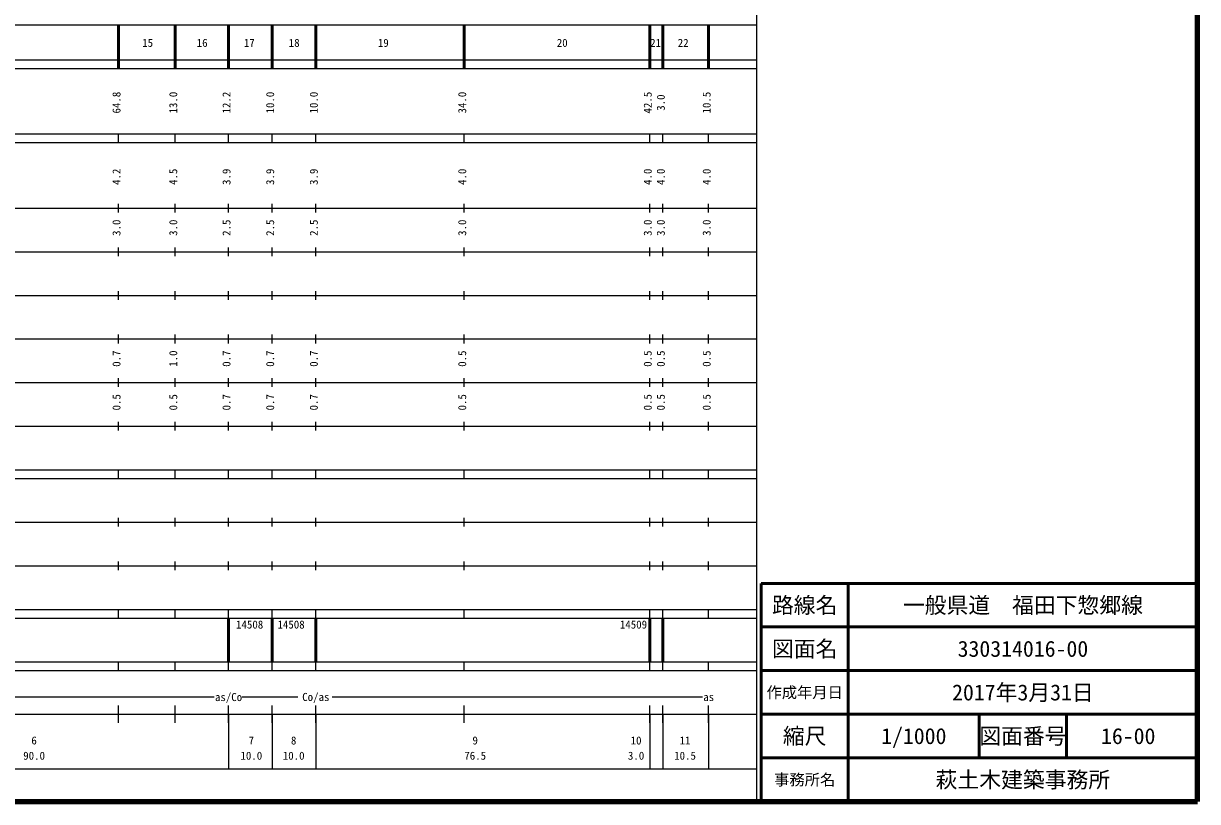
# Model space of a CAD drawing. Units: millimetres on the paper, enlarged 1000 times. Extents: x 40000 to 680000, y 20000 to 380000.
# Drawn here: x 411025 to 680000, y 20000 to 198311 of the extents above; entities that cross this region are included whole.
import ezdxf
from ezdxf.enums import TextEntityAlignment as Align

# ---------------------------------------------------------------- set-up
doc = ezdxf.new("R2010")
doc.units = ezdxf.units.MM
doc.header["$LTSCALE"] = 1000
for name, color, linetype, lineweight in [('M-TTL', 2, 'Continuous', 140), ('M-TTL-BAND', 7, 'Continuous', 25), ('M-TTL-FRAM', 2, 'Continuous', 50), ('M-TTL-LINE', 7, 'Continuous', 50)]:
    doc.layers.add(name, color=color, linetype=linetype, lineweight=lineweight)
doc.layers.add('M-TTL-TXT', color=7, linetype='Continuous')
doc.styles.add('ＭＳ ゴシック', font='')
doc.styles.get('ＭＳ ゴシック').set_extended_font_data('MS Gothic')

msp = doc.modelspace()

# ---------------------------------------------------------------- linework, layer by layer
at = {"layer": 'M-TTL'}
for p, q in [((680000, 20000), (680000, 380000)), ((40000, 20000), (680000, 20000))]:
    msp.add_line(p, q, dxfattribs=at)
at = {"layer": 'M-TTL-BAND'}
for p, q in [((579000, 20000), (579000, 370000)), ((68000, 198000), (579000, 198000)), ((40000, 190000), (579000, 190000)), ((40000, 188000), (579000, 188000)), ((40000, 173000), (579000, 173000)), ((432800, 171000), (432800, 173000)), ((445800, 171000), (445800, 173000)), ((458000, 171000), (458000, 173000)), ((468000, 171000), (468000, 173000)), ((478000, 171000), (478000, 173000)), ((512000, 171000), (512000, 173000)), ((554500, 171000), (554500, 173000)), ((557500, 171000), (557500, 173000)), ((568000, 171000), (568000, 173000)), ((40000, 171000), (579000, 171000)), ((432800, 155000), (432800, 157000)), ((445800, 155000), (445800, 157000)), ((458000, 155000), (458000, 157000)), ((468000, 155000), (468000, 157000)), ((478000, 155000), (478000, 157000)), ((512000, 155000), (512000, 157000)), ((554500, 155000), (554500, 157000)), ((557500, 155000), (557500, 157000)), ((568000, 155000), (568000, 157000)), ((40000, 156000), (579000, 156000)), ((46000, 146000), (579000, 146000)), ((432800, 145000), (432800, 147000)), ((445800, 145000), (445800, 147000)), ((458000, 145000), (458000, 147000)), ((468000, 145000), (468000, 147000)), ((478000, 145000), (478000, 147000)), ((512000, 145000), (512000, 147000)), ((554500, 145000), (554500, 147000)), ((557500, 145000), (557500, 147000)), ((568000, 145000), (568000, 147000)), ((52000, 136000), (579000, 136000)), ((432800, 135000), (432800, 137000)), ((445800, 135000), (445800, 137000)), ((458000, 135000), (458000, 137000)), ((468000, 135000), (468000, 137000)), ((478000, 135000), (478000, 137000)), ((512000, 135000), (512000, 137000)), ((554500, 135000), (554500, 137000)), ((557500, 135000), (557500, 137000)), ((568000, 135000), (568000, 137000)), ((432800, 125000), (432800, 127000)), ((445800, 125000), (445800, 127000)), ((458000, 125000), (458000, 127000)), ((468000, 125000), (468000, 127000)), ((478000, 125000), (478000, 127000)), ((512000, 125000), (512000, 127000)), ((554500, 125000), (554500, 127000)), ((557500, 125000), (557500, 127000)), ((568000, 125000), (568000, 127000)), ((46000, 126000), (579000, 126000)), ((52000, 116000), (579000, 116000)), ((432800, 115000), (432800, 117000)), ((445800, 115000), (445800, 117000)), ((458000, 115000), (458000, 117000)), ((468000, 115000), (468000, 117000)), ((478000, 115000), (478000, 117000)), ((512000, 115000), (512000, 117000)), ((554500, 115000), (554500, 117000)), ((557500, 115000), (557500, 117000)), ((568000, 115000), (568000, 117000)), ((46000, 106000), (579000, 106000)), ((432800, 105000), (432800, 107000)), ((445800, 105000), (445800, 107000)), ((458000, 105000), (458000, 107000)), ((468000, 105000), (468000, 107000)), ((478000, 105000), (478000, 107000)), ((512000, 105000), (512000, 107000)), ((554500, 105000), (554500, 107000)), ((557500, 105000), (557500, 107000)), ((568000, 105000), (568000, 107000)), ((40000, 96000), (579000, 96000)), ((432800, 94000), (432800, 96000)), ((445800, 94000), (445800, 96000)), ((458000, 94000), (458000, 96000)), ((468000, 94000), (468000, 96000)), ((478000, 94000), (478000, 96000)), ((512000, 94000), (512000, 96000)), ((554500, 94000), (554500, 96000)), ((557500, 94000), (557500, 96000)), ((568000, 94000), (568000, 96000)), ((40000, 94000), (579000, 94000)), ((49000, 84000), (579000, 84000)), ((432800, 83000), (432800, 85000)), ((445800, 83000), (445800, 85000)), ((458000, 83000), (458000, 85000)), ((468000, 83000), (468000, 85000)), ((478000, 83000), (478000, 85000)), ((512000, 83000), (512000, 85000)), ((554500, 83000), (554500, 85000)), ((557500, 83000), (557500, 85000)), ((568000, 83000), (568000, 85000)), ((40000, 74000), (579000, 74000)), ((432800, 73000), (432800, 75000)), ((445800, 73000), (445800, 75000)), ((458000, 73000), (458000, 75000)), ((468000, 73000), (468000, 75000)), ((478000, 73000), (478000, 75000)), ((512000, 73000), (512000, 75000)), ((554500, 73000), (554500, 75000)), ((557500, 73000), (557500, 75000)), ((568000, 73000), (568000, 75000)), ((40000, 64000), (579000, 64000)), ((40000, 62000), (579000, 62000)), ((432800, 62000), (432800, 64000)), ((445800, 62000), (445800, 64000)), ((458000, 62000), (458000, 64000)), ((468000, 62000), (468000, 64000)), ((478000, 62000), (478000, 64000)), ((512000, 62000), (512000, 64000)), ((554500, 62000), (554500, 64000)), ((557500, 62000), (557500, 64000)), ((568000, 62000), (568000, 64000)), ((40000, 52000), (579000, 52000)), ((432800, 50000), (432800, 52000)), ((445800, 50000), (445800, 52000)), ((458000, 50000), (458000, 52000)), ((468000, 50000), (468000, 52000)), ((478000, 50000), (478000, 52000)), ((512000, 50000), (512000, 52000)), ((554500, 50000), (554500, 52000)), ((557500, 50000), (557500, 52000)), ((568000, 50000), (568000, 52000)), ((40000, 50000), (579000, 50000)), ((177945, 44000), (454722, 44000)), ((461125, 44000), (473911, 44000)), ((481756, 44000), (566592, 44000)), ((432800, 38000), (432800, 42000)), ((445800, 38000), (445800, 42000)), ((458000, 38000), (458000, 42000)), ((468000, 38000), (468000, 42000)), ((478000, 38000), (478000, 42000)), ((512000, 38000), (512000, 42000)), ((554500, 38000), (554500, 42000)), ((557500, 38000), (557500, 42000)), ((568000, 38000), (568000, 42000)), ((40000, 40000), (579000, 40000)), ((458000, 40000), (458000, 27500)), ((468000, 40000), (468000, 27500)), ((478000, 40000), (478000, 27500)), ((554500, 40000), (554500, 27500)), ((557500, 40000), (557500, 27500)), ((568000, 40000), (568000, 27500)), ((68000, 27500), (579000, 27500))]:
    msp.add_line(p, q, dxfattribs=at)
at = {"layer": 'M-TTL-FRAM'}
for p, q in [((680000, 70000), (580000, 70000)), ((580000, 70000), (580000, 20000))]:
    msp.add_line(p, q, dxfattribs=at)
at = {"layer": 'M-TTL-LINE'}
for p, q in [((432800, 198000), (432800, 188000)), ((445800, 198000), (445800, 188000)), ((458000, 198000), (458000, 188000)), ((468000, 198000), (468000, 188000)), ((478000, 198000), (478000, 188000)), ((512000, 198000), (512000, 188000)), ((554500, 198000), (554500, 188000)), ((557500, 198000), (557500, 188000)), ((568000, 198000), (568000, 188000)), ((600000, 70000), (600000, 20000)), ((458000, 52000), (458000, 62000)), ((468000, 52000), (468000, 62000)), ((478000, 52000), (478000, 62000)), ((554500, 52000), (554500, 62000)), ((557500, 52000), (557500, 62000)), ((680000, 60000), (580000, 60000)), ((680000, 50000), (580000, 50000)), ((680000, 40000), (580000, 40000)), ((630000, 40000), (630000, 30000)), ((650000, 40000), (650000, 30000)), ((680000, 30000), (580000, 30000))]:
    msp.add_line(p, q, dxfattribs=at)

# ---------------------------------------------------------------- texts
at = {"layer": 'M-TTL-BAND', "style": 'ＭＳ ゴシック'}
for s, p in [('15', (439475, 192405)), ('16', (451959, 192405)), ('17', (462756, 192405)), ('18', (473047, 192405)), ('19', (493460, 192405)), ('20', (534454, 192405)), ('21', (555837, 192405)), ('22', (562164, 192405)), ('14508', (462840, 59092)), ('14508', (472330, 59092)), ('14509', (550776, 59092)), ('as/Co', (458000, 42475)), ('Co/as', (478000, 42500)), ('as', (568000, 42500)), ('6', (413460, 32523)), ('7', (463227, 32523)), ('8', (472927, 32523)), ('9', (514512, 32523)), ('10', (551374, 32523)), ('11', (562593, 32523)), ('90.0', (413460, 29033)), ('10.0', (463227, 29033)), ('10.0', (472927, 29033)), ('76.5', (514512, 29033)), ('3.0', (551374, 29033)), ('10.5', (562593, 29033))]:
    msp.add_text(s, height=1833, dxfattribs=at).set_placement(p, align=Align.BOTTOM_CENTER)
for s, p in [('64.8', (433800, 180174)), ('13.0', (446800, 180174)), ('12.2', (459000, 180174)), ('10.0', (469000, 180174)), ('10.0', (479000, 180174)), ('34.0', (513000, 180174)), ('42.5', (555500, 180174)), ('3.0', (558500, 180174)), ('10.5', (569000, 180174)), ('4.2', (433800, 163174)), ('4.5', (446800, 163174)), ('3.9', (459000, 163174)), ('3.9', (469000, 163174)), ('3.9', (479000, 163174)), ('4.0', (513000, 163174)), ('4.0', (555500, 163174)), ('4.0', (558500, 163174)), ('4.0', (569000, 163174)), ('3.0', (433800, 151500)), ('3.0', (446800, 151500)), ('2.5', (459000, 151500)), ('2.5', (469000, 151500)), ('2.5', (479000, 151500)), ('3.0', (513000, 151500)), ('3.0', (555500, 151500)), ('3.0', (558500, 151500)), ('3.0', (569000, 151500)), ('0.7', (433800, 121500)), ('1.0', (446800, 121500)), ('0.7', (459000, 121500)), ('0.7', (469000, 121500)), ('0.7', (479000, 121500)), ('0.5', (513000, 121500)), ('0.5', (555500, 121500)), ('0.5', (558500, 121500)), ('0.5', (569000, 121500)), ('0.5', (433800, 111500)), ('0.5', (446800, 111500)), ('0.7', (459000, 111500)), ('0.7', (469000, 111500)), ('0.7', (479000, 111500)), ('0.5', (513000, 111500)), ('0.5', (555500, 111500)), ('0.5', (558500, 111500)), ('0.5', (569000, 111500))]:
    msp.add_text(s, height=1833, rotation=90, dxfattribs=at).set_placement(p, align=Align.BOTTOM_CENTER)
at = {"layer": 'M-TTL-TXT', "style": 'ＭＳ ゴシック'}
for s, height, p in [('路線名', 3666, (590000, 65000)), ('路線名', 3666, (590000, 65000)), ('一般県道\u3000福田下惣郷線', 3666, (640000, 65000)), ('図面名', 3666, (590000, 55000)), ('図面名', 3666, (590000, 55000)), ('330314016-00', 3666, (640000, 55000)), ('作成年月日', 2566, (590000, 45000)), ('作成年月日', 2566, (590000, 45000)), ('2017年3月31日', 3666, (640000, 45000)), ('縮尺', 3666, (590000, 35000)), ('縮尺', 3666, (590000, 35000)), ('1/1000', 3666, (615000, 35000)), ('図面番号', 3666, (640000, 35000)), ('図面番号', 3666, (640000, 35000)), ('16-00', 3666, (664125, 35000)), ('萩土木建築事務所', 3666, (640000, 25000)), ('事務所名', 2566, (590000, 25000)), ('事務所名', 2566, (590000, 25000))]:
    msp.add_text(s, height=height, dxfattribs=at).set_placement(p, align=Align.MIDDLE_CENTER)

doc.saveas('drawing.dxf')
